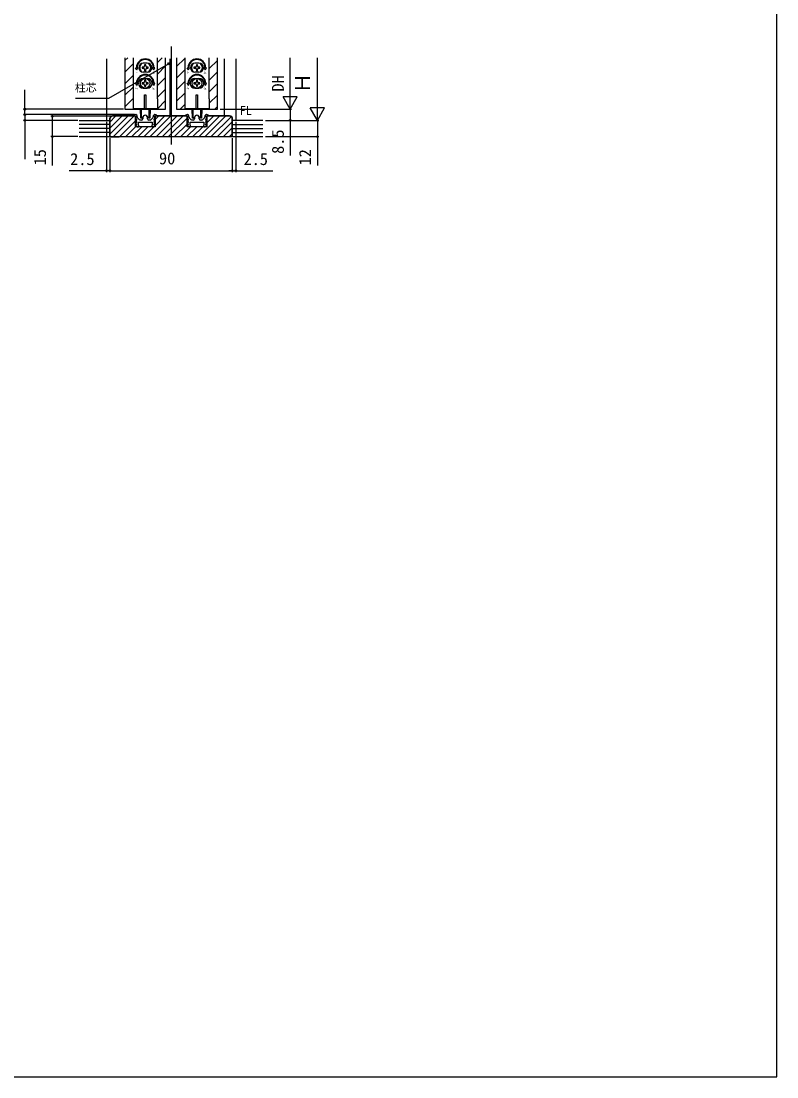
# Model space of a CAD drawing. Units: millimetres, scale not verified. Extents: x -525 to 525, y -783 to 780.
# Drawn here: x -30 to 525, y -783 to -7 of the extents above; entities that cross this region are included whole.
import ezdxf
from ezdxf.enums import TextEntityAlignment as Align

# ---------------------------------------------------------------- set-up
doc = ezdxf.new("R2010")
doc.units = ezdxf.units.MM
doc.header["$LTSCALE"] = 4
for name, color, linetype in [('0-2_USER1', 3, 'Continuous'), ('0-3_YKK_11', 7, 'Continuous'), ('0-5_YKK_12', 2, 'Continuous'), ('0-6_YKK_13', 4, 'Continuous'), ('0-8_YKK_D', 6, 'Continuous'), ('0-9_YKK_ZWAK', 7, 'Continuous'), ('0-A_YSS_K', 3, 'Continuous'), ('0-B_YSS_KE', 3, 'Continuous')]:
    doc.layers.add(name, color=color, linetype=linetype)
doc.styles.add('ＭＳ ゴシック', font='')
doc.styles.get('ＭＳ ゴシック').set_extended_font_data('MS Gothic')

msp = doc.modelspace()

# ---------------------------------------------------------------- linework, layer by layer
at = {"layer": '0-3_YKK_11'}
for p, q in [((54.937, -77.616), (54.937, -77)), ((66.737, -77), (66.737, -77.616)), ((92.937, -77.616), (92.937, -77)), ((104.737, -77), (104.737, -77.616)), ((56.439, -79.669), (55.194, -78.285)), ((58.137, -80), (57.182, -80)), ((59.137, -78.2), (59.137, -79)), ((62.537, -79), (62.537, -78.2)), ((64.492, -80), (63.537, -80)), ((66.48, -78.285), (65.235, -79.669)), ((94.439, -79.669), (93.194, -78.285)), ((96.137, -80), (95.182, -80)), ((97.137, -78.2), (97.137, -79)), ((100.537, -79), (100.537, -78.2)), ((102.492, -80), (101.537, -80)), ((104.48, -78.285), (103.235, -79.669))]:
    msp.add_line(p, q, dxfattribs=at)
for points in [[(53.937, -76), (53.837, -76), (52.304, -76.492), (52.384, -77), (53.837, -77), (53.837, -78.801), (54.448, -79.412), (54.288, -79.8), (53.925, -79.8), (53.811, -80.075), (54.448, -80.712), (54.288, -81.1), (53.925, -81.1), (53.811, -81.375), (54.448, -82.012), (54.288, -82.4), (53.925, -82.4), (53.811, -82.675), (54.448, -83.312), (54.288, -83.7), (53.925, -83.7), (53.811, -83.974), (54.837, -85), (55.837, -85), (56.024, -84.036), (55.837, -83.758), (55.837, -81.5)], [(55.837, -81.5), (65.837, -81.5), (65.837, -83.758), (65.649, -84.036), (65.837, -85), (66.837, -85), (67.863, -83.974), (67.749, -83.7), (67.386, -83.7), (67.226, -83.312), (67.863, -82.675), (67.749, -82.4), (67.386, -82.4), (67.226, -82.012), (67.863, -81.375), (67.749, -81.1), (67.386, -81.1), (67.226, -80.712), (67.863, -80.075), (67.749, -79.8), (67.386, -79.8), (67.226, -79.412), (67.837, -78.801), (67.837, -77), (69.29, -77), (69.37, -76.492), (67.837, -76), (67.737, -76)], [(91.937, -76), (91.837, -76), (90.304, -76.492), (90.384, -77), (91.837, -77), (91.837, -78.801), (92.448, -79.412), (92.288, -79.8), (91.925, -79.8), (91.811, -80.075), (92.448, -80.712), (92.288, -81.1), (91.925, -81.1), (91.811, -81.375), (92.448, -82.012), (92.288, -82.4), (91.925, -82.4), (91.811, -82.675), (92.448, -83.312), (92.288, -83.7), (91.925, -83.7), (91.811, -83.974), (92.837, -85), (93.837, -85), (94.024, -84.036), (93.837, -83.758), (93.837, -81.5)], [(93.837, -81.5), (103.837, -81.5), (103.837, -83.758), (103.649, -84.036), (103.837, -85), (104.837, -85), (105.863, -83.974), (105.749, -83.7), (105.386, -83.7), (105.226, -83.312), (105.863, -82.675), (105.749, -82.4), (105.386, -82.4), (105.226, -82.012), (105.863, -81.375), (105.749, -81.1), (105.386, -81.1), (105.226, -80.712), (105.863, -80.075), (105.749, -79.8), (105.386, -79.8), (105.226, -79.412), (105.837, -78.801), (105.837, -77), (107.29, -77), (107.37, -76.492), (105.837, -76), (105.737, -76)]]:
    msp.add_lwpolyline(points, dxfattribs=at)
for centre, radius, start, end in [((53.937, -77), 1, 0.00001, 89.99999), ((60.837, -78.2), 1.7, 359.99999, 180.00001), ((67.737, -77), 1, 90.00001, 179.99999), ((91.937, -77), 1, 0.00001, 89.99999), ((98.837, -78.2), 1.7, 359.99999, 180.00001), ((105.737, -77), 1, 90.00001, 179.99999), ((55.937, -77.616), 1, 180.00001, 221.98721), ((57.182, -79), 1, 221.98723, 270.00001), ((58.137, -79), 1, 270.00001, 359.99999), ((63.537, -79), 1, 180.00001, 269.99999), ((64.492, -79), 1, 269.99999, 318.01277), ((65.737, -77.616), 1, 318.01279, 359.99999), ((93.937, -77.616), 1, 180.00001, 221.98721), ((95.182, -79), 1, 221.98723, 270.00001), ((96.137, -79), 1, 270.00001, 359.99999), ((101.537, -79), 1, 180.00001, 269.99999), ((102.492, -79), 1, 269.99999, 318.01277), ((103.737, -77.616), 1, 318.01279, 359.99999)]:
    msp.add_arc(centre, radius, start, end, dxfattribs=at)
at = {"layer": '0-5_YKK_12'}
for p, q in [((79.837, -26.059), (79.837, -98)), ((32.338, -35), (32.338, -80.2)), ((45.837, -34.2), (45.837, -72)), ((45.837, -36.288), (47.925, -34.2)), ((45.837, -44.774), (51.837, -38.774)), ((69.837, -37.744), (73.381, -34.2)), ((78.837, -35.013), (78.837, -76.2)), ((83.837, -34.2), (83.837, -72)), ((83.837, -40.715), (89.837, -34.715)), ((107.837, -42.171), (113.837, -36.171)), ((118.837, -35.013), (118.837, -76.999)), ((127.338, -35.013), (127.338, -80.2)), ((69.837, -46.23), (75.837, -40.23)), ((83.837, -49.2), (89.837, -43.2)), ((107.837, -50.656), (113.837, -44.656)), ((45.837, -53.259), (51.837, -47.259)), ((69.837, -54.715), (75.837, -48.715)), ((83.837, -57.685), (89.837, -51.685)), ((107.837, -59.141), (113.837, -53.141)), ((45.837, -61.744), (51.837, -55.744)), ((69.837, -63.2), (75.837, -57.2)), ((83.837, -66.171), (89.837, -60.171)), ((107.837, -67.627), (113.837, -61.627)), ((45.837, -70.23), (51.837, -64.23)), ((69.837, -71.685), (75.837, -65.685)), ((86.493, -72), (89.837, -68.656)), ((111.949, -72), (113.837, -70.112))]:
    msp.add_line(p, q, dxfattribs=at)
for points in [[(45.837, -72), (75.837, -72), (75.837, -34.2)], [(83.837, -72), (113.837, -72), (113.837, -34.2)]]:
    msp.add_lwpolyline(points, dxfattribs=at)
at = {"layer": '0-6_YKK_13'}
for p, q in [((51.837, -34.2), (51.837, -64.5)), ((62.337, -38.25), (59.337, -38.25)), ((69.837, -64.5), (69.837, -34.2)), ((89.837, -34.2), (89.837, -64.5)), ((100.337, -38.25), (97.337, -38.25)), ((107.837, -64.5), (107.837, -34.2)), ((53.721, -41.5), (54.337, -41.5)), ((54.587, -43), (53.721, -41.5)), ((54.587, -43), (55.453, -41.5)), ((54.837, -41.5), (55.453, -41.5)), ((59.517, -41.06), (58.637, -41.06)), ((58.637, -41.06), (58.637, -41.94)), ((58.637, -41.94), (59.517, -41.94)), ((62.337, -44.75), (59.337, -44.75)), ((60.397, -39.3), (60.397, -40.18)), ((61.277, -39.3), (60.397, -39.3)), ((60.397, -42.82), (60.397, -43.7)), ((60.397, -43.7), (61.277, -43.7)), ((61.277, -40.18), (61.277, -39.3)), ((61.277, -43.7), (61.277, -42.82)), ((63.037, -41.06), (62.157, -41.06)), ((62.157, -41.94), (63.037, -41.94)), ((63.037, -41.94), (63.037, -41.06)), ((66.837, -41.5), (66.221, -41.5)), ((67.087, -43), (66.221, -41.5)), ((91.721, -41.5), (92.337, -41.5)), ((92.587, -43), (91.721, -41.5)), ((92.587, -43), (93.453, -41.5)), ((92.837, -41.5), (93.453, -41.5)), ((97.517, -41.06), (96.637, -41.06)), ((96.637, -41.06), (96.637, -41.94)), ((96.637, -41.94), (97.517, -41.94)), ((100.337, -44.75), (97.337, -44.75)), ((98.397, -39.3), (98.397, -40.18)), ((99.277, -39.3), (98.397, -39.3)), ((98.397, -42.82), (98.397, -43.7)), ((98.397, -43.7), (99.277, -43.7)), ((99.277, -40.18), (99.277, -39.3)), ((99.277, -43.7), (99.277, -42.82)), ((101.037, -41.06), (100.157, -41.06)), ((100.157, -41.94), (101.037, -41.94)), ((101.037, -41.94), (101.037, -41.06)), ((104.837, -41.5), (104.221, -41.5)), ((105.087, -43), (104.221, -41.5)), ((53.721, -53), (54.337, -53)), ((54.587, -54.5), (53.721, -53)), ((54.587, -54.5), (55.453, -53)), ((54.837, -53), (55.453, -53)), ((59.517, -52.56), (58.637, -52.56)), ((58.637, -52.56), (58.637, -53.44)), ((58.637, -53.44), (59.517, -53.44)), ((59.337, -49.5), (62.337, -49.5)), ((60.397, -50.8), (60.397, -51.68)), ((61.277, -50.8), (60.397, -50.8)), ((61.277, -51.68), (61.277, -50.8)), ((63.037, -52.56), (62.157, -52.56)), ((62.157, -53.44), (63.037, -53.44)), ((63.037, -53.44), (63.037, -52.56)), ((67.087, -54.5), (66.221, -53)), ((66.837, -53), (66.221, -53)), ((67.087, -54.5), (67.953, -53)), ((67.953, -53), (67.337, -53)), ((91.721, -53), (92.337, -53)), ((92.587, -54.5), (91.721, -53)), ((92.587, -54.5), (93.453, -53)), ((92.837, -53), (93.453, -53)), ((97.517, -52.56), (96.637, -52.56)), ((96.637, -52.56), (96.637, -53.44)), ((96.637, -53.44), (97.517, -53.44)), ((97.337, -49.5), (100.337, -49.5)), ((98.397, -50.8), (98.397, -51.68)), ((99.277, -50.8), (98.397, -50.8)), ((99.277, -51.68), (99.277, -50.8)), ((101.037, -52.56), (100.157, -52.56)), ((100.157, -53.44), (101.037, -53.44)), ((101.037, -53.44), (101.037, -52.56)), ((105.087, -54.5), (104.221, -53)), ((104.837, -53), (104.221, -53)), ((105.087, -54.5), (105.953, -53)), ((105.953, -53), (105.337, -53)), ((59.337, -56.5), (62.337, -56.5)), ((60.337, -61.5), (61.337, -61.5)), ((60.337, -71.7), (60.337, -61.5)), ((60.397, -54.32), (60.397, -55.2)), ((60.397, -55.2), (61.277, -55.2)), ((61.277, -55.2), (61.277, -54.32)), ((61.337, -61.5), (61.337, -71.7)), ((97.337, -56.5), (100.337, -56.5)), ((98.337, -61.5), (99.337, -61.5)), ((98.337, -71.7), (98.337, -61.5)), ((98.397, -54.32), (98.397, -55.2)), ((98.397, -55.2), (99.277, -55.2)), ((99.277, -55.2), (99.277, -54.32)), ((99.337, -61.5), (99.337, -71.7)), ((51.837, -64.5), (51.837, -72)), ((89.837, -64.5), (89.837, -72)), ((51.837, -71.5), (69.837, -71.5)), ((57.337, -75.248), (57.337, -72)), ((57.585, -75.544), (57.587, -75.544)), ((57.587, -78.5), (57.587, -72)), ((57.587, -75.5), (57.587, -78.5)), ((57.987, -78.5), (57.987, -72)), ((61.337, -71.7), (60.337, -71.7)), ((63.687, -78.5), (63.687, -72)), ((64.087, -78.5), (64.087, -75.5)), ((64.087, -75.544), (64.089, -75.544)), ((64.337, -72), (64.337, -75.248)), ((89.837, -71.5), (107.837, -71.5)), ((95.337, -75.248), (95.337, -72)), ((95.585, -75.544), (95.587, -75.544)), ((95.587, -78.5), (95.587, -72)), ((95.587, -75.5), (95.587, -78.5)), ((95.987, -78.5), (95.987, -72)), ((99.337, -71.7), (98.337, -71.7)), ((101.687, -78.5), (101.687, -72)), ((102.087, -78.5), (102.087, -75.5)), ((102.087, -75.544), (102.089, -75.544)), ((102.337, -72), (102.337, -75.248)), ((57.987, -78.5), (57.587, -78.5)), ((57.987, -78.5), (58.607, -78.274)), ((63.687, -78.5), (63.067, -78.274)), ((95.987, -78.5), (95.587, -78.5)), ((95.987, -78.5), (96.607, -78.274)), ((101.687, -78.5), (101.067, -78.274))]:
    msp.add_line(p, q, dxfattribs=at)
for points in [[(67.087, -43), (67.953, -41.5), (67.337, -41.5)], [(105.087, -43), (105.953, -41.5), (105.337, -41.5)], [(69.837, -64.5), (69.837, -72), (51.837, -72)], [(107.837, -64.5), (107.837, -72), (89.837, -72)], [(64.087, -72), (64.087, -78.5), (63.687, -78.5)], [(102.087, -72), (102.087, -78.5), (101.687, -78.5)]]:
    msp.add_lwpolyline(points, dxfattribs=at)
for centre in [(60.837, -53), (98.837, -53)]:
    msp.add_circle(centre, 3.5, dxfattribs=at)
for centre, radius, start, end in [((60.837, -41.5), 6.5, 0, 180), ((60.837, -41.5), 6, 0, 180), ((59.337, -41.5), 3.25, 90, 270), ((60.837, -41.5), 4, 129.83844, 230.16156), ((62.337, -41.5), 3.25, 270, 90), ((60.837, -41.5), 4, 309.83844, 50.16156), ((98.837, -41.5), 6.5, 0, 180), ((98.837, -41.5), 6, 0, 180), ((97.337, -41.5), 3.25, 90, 270), ((98.837, -41.5), 4, 129.83844, 230.16156), ((100.337, -41.5), 3.25, 270, 90), ((98.837, -41.5), 4, 309.83844, 50.16156), ((60.837, -53), 6.5, 0, 180), ((59.517, -40.18), 0.88, 270, 0), ((59.517, -42.82), 0.88, 0, 90), ((62.157, -40.18), 0.88, 180, 270), ((62.157, -42.82), 0.88, 90, 180), ((98.837, -53), 6.5, 0, 180), ((97.517, -40.18), 0.88, 270, 0), ((97.517, -42.82), 0.88, 0, 90), ((100.157, -40.18), 0.88, 180, 270), ((100.157, -42.82), 0.88, 90, 180), ((60.837, -53), 6, 0, 180), ((59.337, -53), 3.5, 90, 270), ((59.517, -51.68), 0.88, 270, 0), ((59.517, -54.32), 0.88, 0, 90), ((62.157, -51.68), 0.88, 180, 270), ((62.157, -54.32), 0.88, 90, 180), ((62.337, -53), 3.5, 270, 90), ((98.837, -53), 6, 0, 180), ((97.337, -53), 3.5, 90, 270), ((97.517, -51.68), 0.88, 270, 0), ((97.517, -54.32), 0.88, 0, 90), ((100.157, -51.68), 0.88, 180, 270), ((100.157, -54.32), 0.88, 90, 180), ((100.337, -53), 3.5, 270, 90), ((57.637, -75.248), 0.3, 180, 260), ((60.837, -78.5), 2, 16.15012, 163.84988), ((64.037, -75.248), 0.3, 280, 0), ((95.637, -75.248), 0.3, 180, 260), ((98.837, -78.5), 2, 16.15012, 163.84988), ((102.037, -75.248), 0.3, 280, 0), ((58.436, -77.805), 0.5, 290, 343.84988), ((63.238, -77.805), 0.5, 196.15012, 250), ((96.436, -77.805), 0.5, 290, 343.84988), ((101.238, -77.805), 0.5, 196.15012, 250)]:
    msp.add_arc(centre, radius, start, end, dxfattribs=at)
at = {"layer": '0-8_YKK_D'}
for p, q in [((167.338, -61.5), (167.338, -34.2)), ((187.338, -69.7), (187.338, -34.2)), ((167.338, -72), (167.338, -53.813)), ((187.338, -80.2), (187.338, -62.013)), ((167.338, -72), (162.088, -62.907)), ((172.588, -62.907), (162.088, -62.907)), ((167.338, -72), (172.588, -62.907)), ((44.837, -72), (-28.662, -72)), ((52.884, -76), (-28.662, -76)), ((52.884, -76), (-28.662, -76)), ((35.836, -77.2), (-8.501, -77.2)), ((115.837, -72), (168.338, -72)), ((137.838, -72), (168.338, -72)), ((187.338, -80.2), (182.088, -71.107)), ((192.588, -71.107), (182.088, -71.107)), ((187.338, -80.2), (192.588, -71.107)), ((11.338, -80.2), (-28.662, -80.2)), ((32.338, -81.2), (32.338, -118.2)), ((127.338, -81.2), (127.338, -118.2)), ((149.338, -80.2), (188.338, -80.2)), ((149.338, -80.2), (168.338, -80.2)), ((149.338, -80.2), (188.338, -80.2)), ((11.338, -92.2), (-8.501, -92.2)), ((149.338, -92.2), (188.338, -92.2)), ((34.838, -93.2), (34.838, -118.2)), ((34.838, -93.2), (34.838, -118.2)), ((124.837, -93.2), (124.837, -118.2)), ((124.838, -93.2), (124.838, -118.2)), ((32.338, -117.2), (5.01, -117.2)), ((34.838, -117.2), (32.338, -117.2)), ((34.838, -117.2), (124.837, -117.2)), ((34.838, -117.2), (37.388, -117.2)), ((124.838, -117.2), (122.288, -117.2)), ((124.838, -117.2), (127.338, -117.2)), ((127.338, -117.2), (154.665, -117.2))]:
    msp.add_line(p, q, dxfattribs=at)
for points in [[(79.837, -37.564), (77.629, -38.839), (33.844, -64.118), (9.452, -64.118)], [(77.287, -38.247), (79.837, -37.564), (77.971, -39.43)], [(-27.662, -76), (-27.662, -72), (-27.662, -57.882)], [(-27.662, -76), (-27.662, -80.2), (-27.662, -108.8)], [(-7.501, -77.2), (-7.501, -92.2), (-7.501, -113.477)], [(167.338, -72), (167.338, -80.2), (167.338, -106.045)], [(187.338, -80.2), (187.338, -92.2), (187.338, -113.477)]]:
    msp.add_lwpolyline(points, dxfattribs=at)
for centre in [(-27.662, -72), (-27.662, -76), (-27.662, -76), (-7.501, -77.2), (-27.662, -80.2), (167.338, -80.2), (-7.501, -92.2), (187.338, -92.2), (32.338, -117.2), (34.838, -117.2), (34.838, -117.2), (124.837, -117.2), (124.838, -117.2), (127.338, -117.2)]:
    msp.add_circle(centre, 0.637, dxfattribs=at)
at = {"layer": '0-9_YKK_ZWAK'}
msp.add_lwpolyline([(-524.9, -783.2), (525.1, -783.2), (525.1, 746.8)], dxfattribs=at)
at = {"layer": '0-A_YSS_K'}
for p, q in [((34.837, -81.442), (39.079, -77.2)), ((34.837, -85.932), (43.569, -77.2)), ((34.837, -90.423), (48.059, -77.2)), ((37.55, -92.2), (52.55, -77.2)), ((64.49, -92.2), (79.49, -77.2)), ((68.037, -79.673), (70.51, -77.2)), ((68.037, -84.163), (75, -77.2)), ((68.981, -92.2), (83.981, -77.2)), ((73.471, -92.2), (88.471, -77.2)), ((100.411, -92.2), (115.411, -77.2)), ((104.902, -92.2), (119.902, -77.2)), ((106.037, -82.084), (110.921, -77.2)), ((109.392, -92.2), (124.011, -77.581)), ((12.338, -80.2), (34.637, -80.2)), ((34.637, -83.2), (12.338, -83.2)), ((42.04, -92.2), (53.637, -80.603)), ((46.53, -92.2), (53.73, -85)), ((51.02, -92.2), (58.22, -85)), ((55.51, -92.2), (62.71, -85)), ((60, -92.2), (67.2, -85)), ((77.961, -92.2), (91.637, -78.524)), ((82.451, -92.2), (91.637, -83.014)), ((86.941, -92.2), (94.141, -85)), ((91.431, -92.2), (98.631, -85)), ((95.921, -92.2), (103.121, -85)), ((113.882, -92.2), (124.837, -81.245)), ((147.338, -80.2), (125.037, -80.2)), ((125.037, -83.2), (147.338, -83.2)), ((34.637, -86.2), (12.338, -86.2)), ((34.637, -89.2), (12.338, -89.2)), ((12.338, -92.2), (147.338, -92.2)), ((118.372, -92.2), (124.837, -85.735)), ((122.862, -92.2), (124.837, -90.225)), ((125.037, -86.2), (147.338, -86.2)), ((125.037, -89.2), (147.338, -89.2))]:
    msp.add_line(p, q, dxfattribs=at)
at = {"layer": '0-B_YSS_KE'}
for p, q in [((34.637, -79.2), (34.637, -92.4)), ((34.837, -79.2), (34.837, -92.2)), ((53.637, -84.4), (53.837, -84.4)), ((67.837, -84.4), (68.037, -84.4)), ((91.637, -84.4), (91.837, -84.4)), ((105.837, -84.4), (106.037, -84.4)), ((125.037, -92.4), (125.037, -79.2))]:
    msp.add_line(p, q, dxfattribs=at)
for points in [[(53.837, -84.4), (53.837, -83.9), (53.837, -77.617), (53.22, -77), (36.837, -77)], [(122.837, -77.2), (106.537, -77.2), (106.037, -77.7), (106.037, -83.9), (106.037, -85), (91.637, -85), (91.637, -83.9), (91.637, -77.7), (91.137, -77.2), (68.537, -77.2), (68.037, -77.7), (68.037, -83.9), (68.037, -85), (53.637, -85), (53.637, -83.9), (53.637, -77.7), (53.137, -77.2), (36.837, -77.2)], [(91.837, -84.4), (91.837, -83.9), (91.837, -77.617), (91.22, -77), (68.454, -77), (67.837, -77.617), (67.837, -83.9), (67.837, -84.4)], [(122.837, -77), (106.454, -77), (105.837, -77.617), (105.837, -83.9), (105.837, -84.4)], [(34.837, -92.2), (124.837, -92.2), (124.837, -79.2)], [(34.637, -92.4), (41.637, -92.4), (41.637, -92.2)], [(125.037, -92.4), (118.037, -92.4), (118.037, -92.2)]]:
    msp.add_lwpolyline(points, dxfattribs=at)
for centre, radius, start, end in [((36.837, -79.2), 2.2, 90, 180), ((36.837, -79.2), 2, 90, 180), ((122.837, -79.2), 2.2, 0, 90), ((122.837, -79.2), 2, 0, 90)]:
    msp.add_arc(centre, radius, start, end, dxfattribs=at)

# ---------------------------------------------------------------- texts
at = {"layer": '0-2_USER1', "style": 'ＭＳ ゴシック'}
msp.add_text('FL', height=6.598, dxfattribs=at).set_placement((130.265, -78.222), align=Align.BOTTOM_LEFT)
at = {"layer": '0-6_YKK_13', "style": 'ＭＳ ゴシック'}
for s, p in [('下', (53.072, -46.134)), ('上', (65.744, -46.293)), ('下', (91.072, -46.134)), ('上', (103.744, -46.293)), ('右', (53.174, -57.657)), ('左', (65.722, -57.691)), ('右', (91.174, -57.657)), ('左', (103.722, -57.691))]:
    msp.add_text(s, height=1.466, dxfattribs=at).set_placement(p, align=Align.BOTTOM_LEFT)
at = {"layer": '0-8_YKK_D', "style": 'ＭＳ ゴシック'}
for s, height, p in [('柱芯', 5.865, (9.099, -60.906)), ('2.5', 8.798, (5.624, -115.7)), ('90', 8.798, (70.939, -115.2)), ('2.5', 8.798, (133.051, -115.7))]:
    msp.add_text(s, height=height, dxfattribs=at).set_placement(p, align=Align.BOTTOM_LEFT)
for s, height, p in [('DH', 8.798, (165.338, -59.066)), ('Ｈ', 11, (185.338, -60.302)), ('8.5', 8.798, (165.338, -104.864)), ('15', 8.798, (-9.501, -113.318)), ('12', 8.798, (185.338, -113.318))]:
    msp.add_text(s, height=height, rotation=90, dxfattribs=at).set_placement(p, align=Align.BOTTOM_LEFT)

doc.saveas('drawing.dxf')
